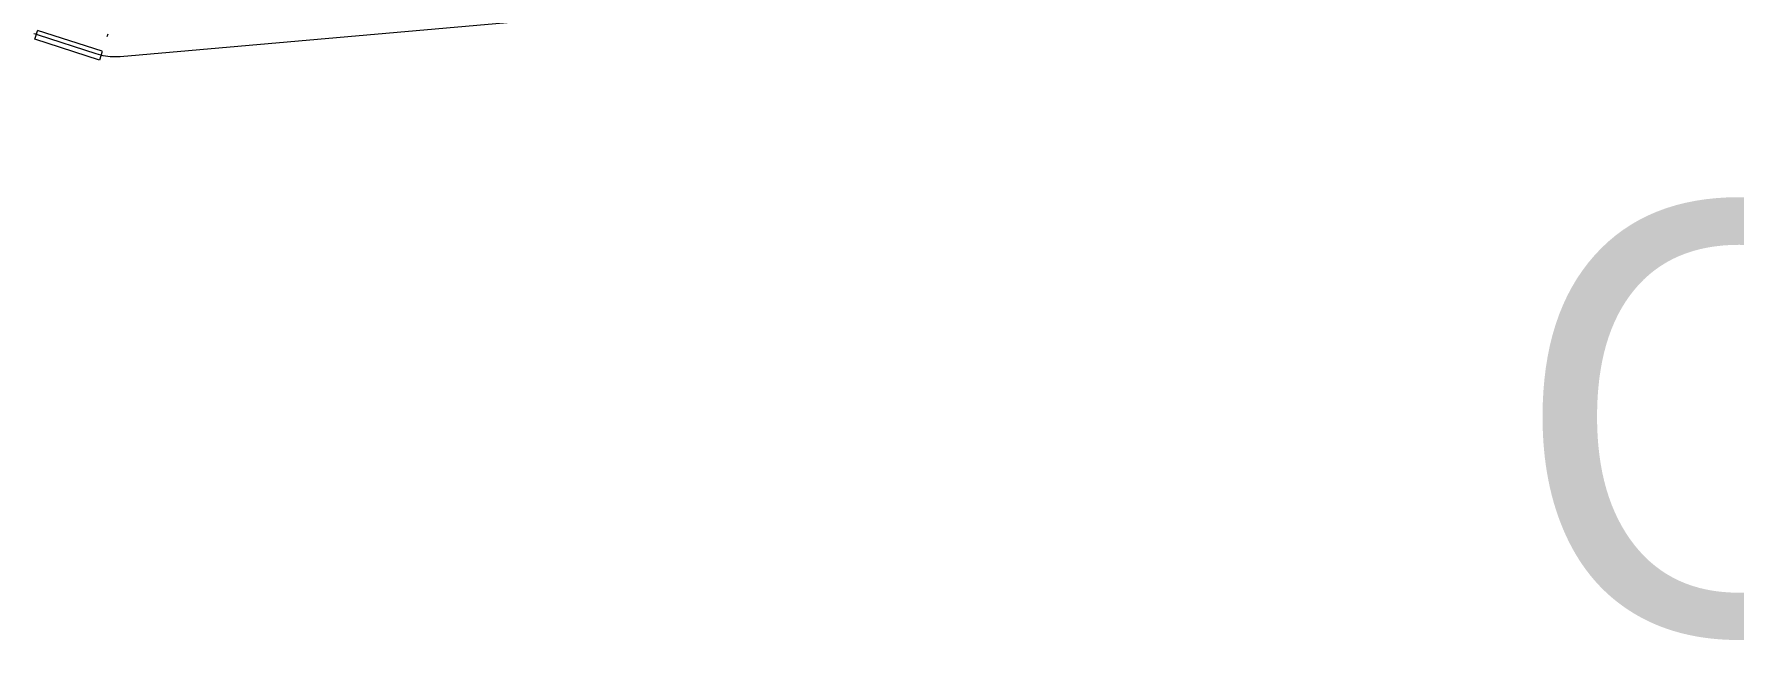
# Model space of a CAD drawing. Header units: millimetres. Extents: x 155927 to 326028, y -36033 to 97293.
# Drawn here: x 181826 to 182616, y 11749 to 12031 of the extents above; entities that cross this region are included whole.
import ezdxf

# ---------------------------------------------------------------- set-up
doc = ezdxf.new("R2010")
doc.units = ezdxf.units.MM
doc.header["$MEASUREMENT"] = 0
doc.layers.add('A-AREA-IDEN', color=7, linetype='CONTINUOUS', lineweight=9)
doc.layers.add('I-FURN', color=8, linetype='CONTINUOUS', lineweight=9)
doc.styles.add('Century Gothic', font='GOTHIC.TTF', dxfattribs={"height": 200})

msp = doc.modelspace()

# ---------------------------------------------------------------- linework, layer by layer
at = {"layer": 'I-FURN'}
for p, q in [((181866.57, 12020.61), (182309.89, 12059.56)), ((181826.5, 12031.25), (181827.24, 12031)), ((181826.88, 12028.58), (181827.51, 12030.53)), ((181856.88, 12018.89), (181826.88, 12028.58)), ((181827.24, 12031), (181827.98, 12030.75)), ((181827.51, 12030.53), (181828.14, 12032.51)), ((181827.98, 12030.75), (181828.43, 12030.61)), ((181858.19, 12022.94), (181828.18, 12032.62)), ((181828.43, 12030.61), (181855.24, 12021.89)), ((181860.76, 12030.91), (181860.39, 12029.74)), ((181855.24, 12021.89), (181856.34, 12021.56)), ((181856.34, 12021.56), (181857.44, 12021.28)), ((181857.51, 12020.85), (181856.88, 12018.89)), ((181857.44, 12021.28), (181858.56, 12021.03)), ((181858.15, 12022.82), (181857.51, 12020.85)), ((181858.56, 12021.03), (181859.68, 12020.84)), ((181859.68, 12020.84), (181860.81, 12020.68)), ((181860.81, 12020.68), (181861.95, 12020.57)), ((181861.95, 12020.57), (181863.09, 12020.51)), ((181863.09, 12020.51), (181864.23, 12020.5)), ((181864.23, 12020.5), (181865.38, 12020.53)), ((181865.38, 12020.53), (181866.52, 12020.6)), ((181866.52, 12020.6), (181866.57, 12020.61))]:
    msp.add_line(p, q, dxfattribs=at)

# ---------------------------------------------------------------- texts
at = {"layer": 'A-AREA-IDEN', "style": 'Century Gothic'}
msp.add_text('Office', height=200, dxfattribs=at).set_placement((182515.05, 11752.18))

doc.saveas('drawing.dxf')
